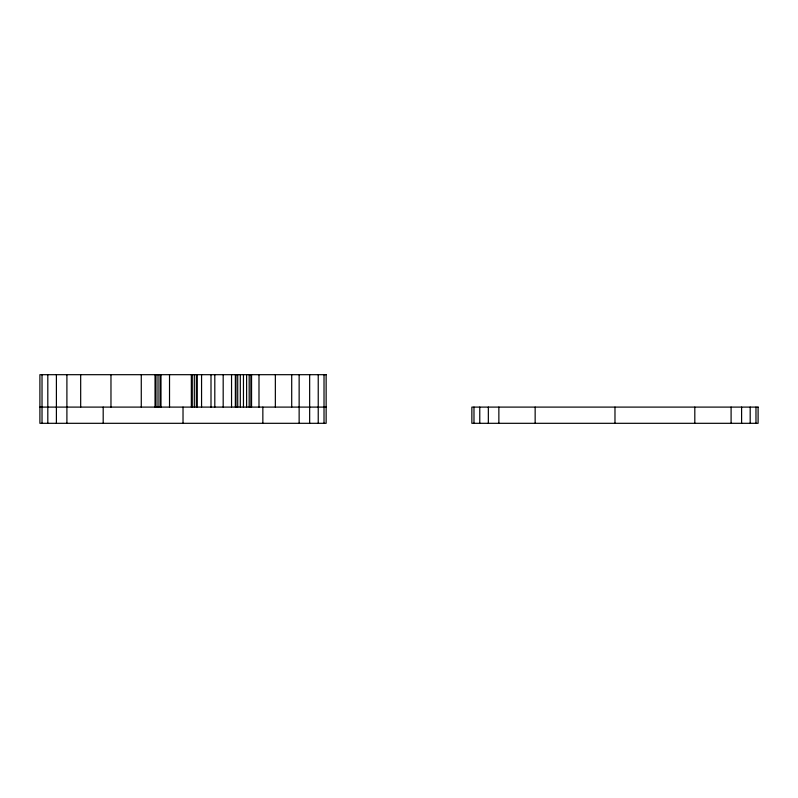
<?xml version="1.0" encoding="UTF-8"?>
<svg xmlns="http://www.w3.org/2000/svg" width="798" height="798" viewBox="0 0 798 798"><rect width="100%" height="100%" fill="white"/><g stroke="black" fill="none" stroke-linecap="round" stroke-linejoin="round"><path stroke-width="1.2" d="M39.9 407.1L326.143 407.1M755.975 407.1L755.975 423.309M750.19 407.1L750.19 423.309M741.601 407.1L741.601 423.309M731.098 407.1L731.098 423.309M694.809 407.1L694.809 423.309M614.979 407.1L614.979 423.309M535.149 407.1L535.149 423.309M498.86 407.1L498.86 423.309M488.346 407.1L488.346 423.309M479.768 407.1L479.768 423.309M473.982 407.1L473.982 423.309M324.018 374.691L324.018 423.309M318.232 374.691L318.232 423.309M309.654 374.691L309.654 423.309M299.14 374.691L299.14 423.309M291.709 374.691L291.709 407.1M275.35 374.691L275.35 407.1M262.851 407.1L262.851 423.309M258.991 374.691L258.991 407.1M251.56 374.691L251.56 407.1M250.921 374.691L250.921 407.1M249.185 374.691L249.185 407.1M246.612 374.691L246.612 407.1M243.46 374.691L243.46 407.1M240.308 374.691L240.308 407.1M237.724 374.691L237.724 407.1M235.989 374.691L235.989 407.1M235.36 374.691L235.36 407.1M231.55 374.691L231.55 407.1M223.181 374.691L223.181 407.1M214.802 374.691L214.802 407.1M211.001 374.691L211.001 407.1M201.565 374.691L201.565 407.1M197.276 374.691L197.276 407.1M196.348 374.691L196.348 407.1M194.313 374.691L194.313 407.1M192.268 374.691L192.268 407.1M191.34 374.691L191.34 407.1M183.021 407.1L183.021 423.309M169.525 374.691L169.525 407.1M160.987 374.691L160.987 407.1M160.059 374.691L160.059 407.1M158.014 374.691L158.014 407.1M155.969 374.691L155.969 407.1M155.041 374.691L155.041 407.1M141.276 374.691L141.276 407.1M110.972 374.691L110.972 407.1M103.191 407.1L103.191 423.309M80.678 374.691L80.678 407.1M66.902 374.691L66.902 423.309M56.399 374.691L56.399 423.309M47.81 374.691L47.81 423.309M42.025 374.691L42.025 423.309M326.143 374.691L39.9 374.691L39.9 423.309L326.143 423.309L326.143 374.691M758.1 407.1L471.857 407.1L471.857 423.309L758.1 423.309L758.1 407.1"/></g></svg>
